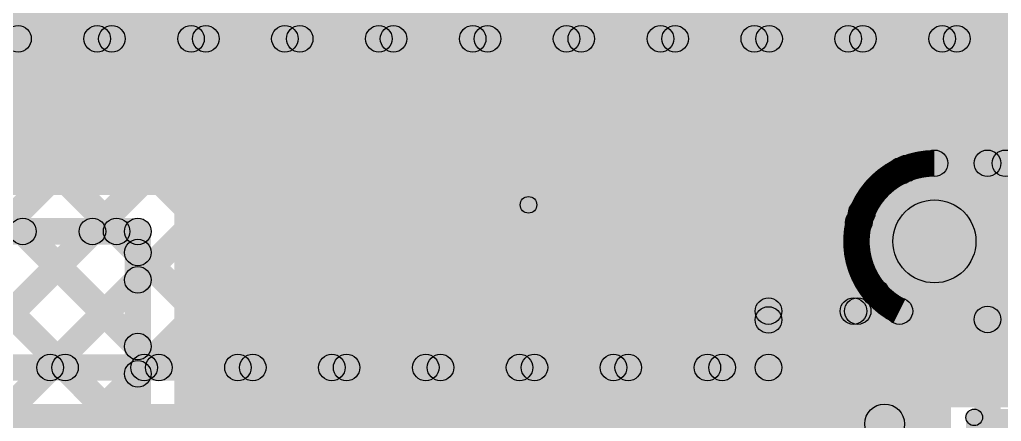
# Model space of a CAD drawing. Header units: millimetres. Extents: x -0.28 to 3.03, y -0.05 to 3.12.
# Drawn here: x 0.8594 to 1.1552, y 0.7338 to 0.8548 of the extents above; entities that cross this region are included whole.
import ezdxf

# ---------------------------------------------------------------- set-up
doc = ezdxf.new("R2010")
doc.units = ezdxf.units.MM
doc.header["$MEASUREMENT"] = 0
for name, color, linetype in [('BottomLayer', 5, 'Continuous'), ('BottomPaste', 16, 'Continuous'), ('BottomSolder', 6, 'Continuous'), ('TopLayer', 1, 'Continuous'), ('TopOverlay', 2, 'Continuous'), ('TopPaste', 8, 'Continuous'), ('TopSolder', 216, 'Continuous'), ('ViaHoleLayer', 16, 'Continuous')]:
    doc.layers.add(name, color=color, linetype=linetype)

# ---------------------------------------------------------------- blocks, each defined once
blk = doc.blocks.new('R__0603_B_68')
at = {"layer": 'BottomLayer'}
for points in [[(-0.045, -0.0175), (-0.045, 0.0175), (-0.015, 0.0175), (-0.015, -0.0175)], [(0.015, -0.0175), (0.015, 0.0175), (0.045, 0.0175), (0.045, -0.0175)]]:
    blk.add_hatch(color=5, dxfattribs=at).paths.add_polyline_path(points)
at = {"layer": 'BottomPaste'}
for points in [[(-0.045, -0.0175), (-0.045, 0.0175), (-0.015, 0.0175), (-0.015, -0.0175)], [(0.015, -0.0175), (0.015, 0.0175), (0.045, 0.0175), (0.045, -0.0175)]]:
    blk.add_hatch(color=16, dxfattribs=at).paths.add_polyline_path(points)
at = {"layer": 'BottomSolder'}
for points in [[(-0.049, -0.0215), (-0.049, 0.0215), (-0.011, 0.0215), (-0.011, -0.0215)], [(0.011, -0.0215), (0.011, 0.0215), (0.049, 0.0215), (0.049, -0.0215)]]:
    blk.add_hatch(color=6, dxfattribs=at).paths.add_polyline_path(points)
blk = doc.blocks.new('UWX1H100MCL1GB_104')
at = {"layer": 'TopLayer'}
blk.add_hatch(color=1, dxfattribs=at).paths.add_polyline_path([(-0.1752, 0.0315), (-0.0374, 0.0315), (-0.0374, -0.0315), (-0.1752, -0.0315)])
at = {"layer": 'TopOverlay'}
h = blk.add_hatch(color=2, dxfattribs=at)
edge = h.paths.add_edge_path()
edge.add_arc((-0.137, -0.037), 0.0025, 0, 360)
blk.add_hatch(color=2, dxfattribs=at).paths.add_polyline_path([(-0.1395, -0.037), (-0.1345, -0.037), (-0.1345, -0.096), (-0.1395, -0.096)])
at = {"layer": 'TopPaste'}
blk.add_hatch(color=8, dxfattribs=at).paths.add_polyline_path([(-0.1752, 0.0315), (-0.0374, 0.0315), (-0.0374, -0.0315), (-0.1752, -0.0315)])
at = {"layer": 'TopSolder'}
blk.add_hatch(color=216, dxfattribs=at).paths.add_polyline_path([(-0.1792, 0.0355), (-0.0334, 0.0355), (-0.0334, -0.0355), (-0.1792, -0.0355)])
at = {"layer": 'TopOverlay'}
blk.add_circle((-0.137, -0.037), 0.0025, dxfattribs=at)
blk = doc.blocks.new('C__0603_105')
at = {"layer": 'TopLayer'}
for points in [[(-0.015, 0.0175), (-0.015, -0.0175), (-0.045, -0.0175), (-0.045, 0.0175)], [(0.045, 0.0175), (0.045, -0.0175), (0.015, -0.0175), (0.015, 0.0175)]]:
    blk.add_hatch(color=1, dxfattribs=at).paths.add_polyline_path(points)
at = {"layer": 'TopOverlay'}
h = blk.add_hatch(color=2, dxfattribs=at)
edge = h.paths.add_edge_path()
edge.add_arc((-0.049, 0.021), 0.0025, 0, 360)
h = blk.add_hatch(color=2, dxfattribs=at)
edge = h.paths.add_edge_path()
edge.add_arc((-0.049, 0.021), 0.0025, 0, 360)
for points in [[(-0.0515, 0.021), (-0.0465, 0.021), (-0.0465, -0.021), (-0.0515, -0.021)], [(-0.049, 0.0185), (-0.049, 0.0235), (-0.018, 0.0235), (-0.018, 0.0185)], [(0.018, 0.0185), (0.018, 0.0235), (0.049, 0.0235), (0.049, 0.0185)], [(0.0465, 0.021), (0.0515, 0.021), (0.0515, -0.021), (0.0465, -0.021)], [(-0.049, -0.0235), (-0.049, -0.0185), (-0.018, -0.0185), (-0.018, -0.0235)], [(0.018, -0.0235), (0.018, -0.0185), (0.049, -0.0185), (0.049, -0.0235)]]:
    blk.add_hatch(color=2, dxfattribs=at).paths.add_polyline_path(points)
h = blk.add_hatch(color=2, dxfattribs=at)
edge = h.paths.add_edge_path()
edge.add_arc((-0.018, 0.021), 0.0025, 0, 360)
h = blk.add_hatch(color=2, dxfattribs=at)
edge = h.paths.add_edge_path()
edge.add_arc((0.018, 0.021), 0.0025, 0, 360)
h = blk.add_hatch(color=2, dxfattribs=at)
edge = h.paths.add_edge_path()
edge.add_arc((0.049, 0.021), 0.0025, 0, 360)
h = blk.add_hatch(color=2, dxfattribs=at)
edge = h.paths.add_edge_path()
edge.add_arc((0.049, 0.021), 0.0025, 0, 360)
h = blk.add_hatch(color=2, dxfattribs=at)
edge = h.paths.add_edge_path()
edge.add_arc((-0.049, -0.021), 0.0025, 0, 360)
h = blk.add_hatch(color=2, dxfattribs=at)
edge = h.paths.add_edge_path()
edge.add_arc((-0.049, -0.021), 0.0025, 0, 360)
h = blk.add_hatch(color=2, dxfattribs=at)
edge = h.paths.add_edge_path()
edge.add_arc((-0.018, -0.021), 0.0025, 0, 360)
h = blk.add_hatch(color=2, dxfattribs=at)
edge = h.paths.add_edge_path()
edge.add_arc((0.018, -0.021), 0.0025, 0, 360)
h = blk.add_hatch(color=2, dxfattribs=at)
edge = h.paths.add_edge_path()
edge.add_arc((0.049, -0.021), 0.0025, 0, 360)
h = blk.add_hatch(color=2, dxfattribs=at)
edge = h.paths.add_edge_path()
edge.add_arc((0.049, -0.021), 0.0025, 0, 360)
at = {"layer": 'TopPaste'}
for points in [[(-0.015, 0.0175), (-0.015, -0.0175), (-0.045, -0.0175), (-0.045, 0.0175)], [(0.045, 0.0175), (0.045, -0.0175), (0.015, -0.0175), (0.015, 0.0175)]]:
    blk.add_hatch(color=8, dxfattribs=at).paths.add_polyline_path(points)
at = {"layer": 'TopSolder'}
for points in [[(-0.011, 0.0215), (-0.011, -0.0215), (-0.049, -0.0215), (-0.049, 0.0215)], [(0.049, 0.0215), (0.049, -0.0215), (0.011, -0.0215), (0.011, 0.0215)]]:
    blk.add_hatch(color=216, dxfattribs=at).paths.add_polyline_path(points)
at = {"layer": 'TopOverlay'}
for centre in [(-0.049, 0.021), (-0.049, 0.021), (-0.018, 0.021), (0.018, 0.021), (0.049, 0.021), (0.049, 0.021), (-0.049, -0.021), (-0.049, -0.021), (-0.018, -0.021), (0.018, -0.021), (0.049, -0.021), (0.049, -0.021)]:
    blk.add_circle(centre, 0.0025, dxfattribs=at)

msp = doc.modelspace()

# ---------------------------------------------------------------- hatches: boundary and pattern name
at = {"layer": 'BottomLayer'}
for points in [[(0.75617, 0.88951), (0.76183, 0.89517), (0.90417, 0.75283), (0.89851, 0.74717)], [(0.75617, 0.86123), (0.76183, 0.86688), (0.87588, 0.75283), (0.87023, 0.74717)], [(0.82003, 0.845), (0.82003, 0.853), (1.90179, 0.853), (1.90179, 0.845)], [(0.79972, 0.76032), (0.79407, 0.76597), (0.87992, 0.85183), (0.88558, 0.84617)], [(0.81486, 0.74717), (0.80921, 0.75283), (0.90821, 0.85183), (0.91386, 0.84617)], [(0.8278, 0.84617), (0.83345, 0.85183), (0.93245, 0.75283), (0.9268, 0.74717)], [(0.84315, 0.74717), (0.83749, 0.75283), (0.93649, 0.85183), (0.94215, 0.84617)], [(0.85608, 0.84617), (0.86174, 0.85183), (0.96074, 0.75283), (0.95508, 0.74717)], [(0.87143, 0.74717), (0.86577, 0.75283), (0.96477, 0.85183), (0.97043, 0.84617)], [(0.88436, 0.84617), (0.89002, 0.85183), (0.98902, 0.75283), (0.98336, 0.74717)], [(0.89972, 0.74717), (0.89406, 0.75283), (0.99306, 0.85183), (0.99872, 0.84617)], [(0.91265, 0.84617), (0.91831, 0.85183), (1.01731, 0.75283), (1.01165, 0.74717)], [(0.928, 0.74717), (0.92234, 0.75283), (1.02134, 0.85183), (1.027, 0.84617)], [(0.94093, 0.84617), (0.94659, 0.85183), (1.04559, 0.75283), (1.03993, 0.74717)], [(0.95628, 0.74717), (0.95063, 0.75283), (1.04963, 0.85183), (1.05528, 0.84617)], [(0.96922, 0.84617), (0.97487, 0.85183), (1.07387, 0.75283), (1.06822, 0.74717)], [(0.98457, 0.74717), (0.97891, 0.75283), (1.07791, 0.85183), (1.08357, 0.84617)], [(0.9975, 0.84617), (1.00316, 0.85183), (1.08783, 0.76716), (1.08217, 0.7615)], [(1.01285, 0.74717), (1.0072, 0.75283), (1.1062, 0.85183), (1.11185, 0.84617)], [(1.02579, 0.84617), (1.03144, 0.85183), (1.11344, 0.76983), (1.10779, 0.76417)], [(1.04114, 0.74717), (1.03548, 0.75283), (1.13448, 0.85183), (1.14014, 0.84617)], [(1.05407, 0.84617), (1.05973, 0.85183), (1.11503, 0.79653), (1.10937, 0.79087)], [(1.08235, 0.84617), (1.08801, 0.85183), (1.12777, 0.81207), (1.12212, 0.80641)], [(1.11064, 0.84617), (1.1163, 0.85183), (1.1538, 0.81433), (1.14814, 0.80867)], [(1.12933, 0.80708), (1.12367, 0.81274), (1.16276, 0.85183), (1.16842, 0.84617)], [(1.13892, 0.84617), (1.14458, 0.85183), (1.18208, 0.81433), (1.17642, 0.80867)], [(1.15921, 0.80867), (1.15355, 0.81433), (1.19105, 0.85183), (1.19671, 0.84617)], [(1.135, 0.8075), (1.135, 0.8155), (1.772, 0.8155), (1.772, 0.8075)], [(1.06942, 0.74717), (1.06376, 0.75283), (1.11026, 0.79933), (1.11592, 0.79367)], [(1.135, 0.7755), (1.135, 0.8005), (1.772, 0.8005), (1.772, 0.7755)], [(1.11471, 0.76417), (1.10905, 0.76983), (1.11453, 0.77531), (1.12018, 0.76965)], [(1.085, 0.763), (1.085, 0.771), (1.12445, 0.771), (1.12445, 0.763)], [(1.089, 0.75), (1.081, 0.75), (1.081, 0.767), (1.089, 0.767)], [(1.155, 0.7), (1.147, 0.7), (1.147, 0.7645), (1.155, 0.7645)], [(1.155, 0.7), (1.147, 0.7), (1.147, 0.7645), (1.155, 0.7645)], [(1.096, 0.71), (1.14, 0.71), (1.14, 0.756), (1.096, 0.756)], [(0.81004, 0.746), (0.81004, 0.754), (1.085, 0.754), (1.085, 0.746)], [(0.803, 0.727), (0.803, 0.739), (1.12, 0.739), (1.12, 0.727)]]:
    msp.add_hatch(color=5, dxfattribs=at).paths.add_polyline_path(points)
h = msp.add_hatch(color=5, dxfattribs=at)
edge = h.paths.add_edge_path()
edge.add_arc((0.85891, 0.849), 0.004, 0, 360)
h = msp.add_hatch(color=5, dxfattribs=at)
edge = h.paths.add_edge_path()
edge.add_arc((0.88275, 0.849), 0.004, 0, 360)
h = msp.add_hatch(color=5, dxfattribs=at)
edge = h.paths.add_edge_path()
edge.add_arc((0.88719, 0.849), 0.004, 0, 360)
h = msp.add_hatch(color=5, dxfattribs=at)
edge = h.paths.add_edge_path()
edge.add_arc((0.91103, 0.849), 0.004, 0, 360)
h = msp.add_hatch(color=5, dxfattribs=at)
edge = h.paths.add_edge_path()
edge.add_arc((0.91548, 0.849), 0.004, 0, 360)
h = msp.add_hatch(color=5, dxfattribs=at)
edge = h.paths.add_edge_path()
edge.add_arc((0.93932, 0.849), 0.004, 0, 360)
h = msp.add_hatch(color=5, dxfattribs=at)
edge = h.paths.add_edge_path()
edge.add_arc((0.94376, 0.849), 0.004, 0, 360)
h = msp.add_hatch(color=5, dxfattribs=at)
edge = h.paths.add_edge_path()
edge.add_arc((0.9676, 0.849), 0.004, 0, 360)
h = msp.add_hatch(color=5, dxfattribs=at)
edge = h.paths.add_edge_path()
edge.add_arc((0.97205, 0.849), 0.004, 0, 360)
h = msp.add_hatch(color=5, dxfattribs=at)
edge = h.paths.add_edge_path()
edge.add_arc((0.99589, 0.849), 0.004, 0, 360)
h = msp.add_hatch(color=5, dxfattribs=at)
edge = h.paths.add_edge_path()
edge.add_arc((1.00033, 0.849), 0.004, 0, 360)
h = msp.add_hatch(color=5, dxfattribs=at)
edge = h.paths.add_edge_path()
edge.add_arc((1.02417, 0.849), 0.004, 0, 360)
h = msp.add_hatch(color=5, dxfattribs=at)
edge = h.paths.add_edge_path()
edge.add_arc((1.02861, 0.849), 0.004, 0, 360)
h = msp.add_hatch(color=5, dxfattribs=at)
edge = h.paths.add_edge_path()
edge.add_arc((1.05246, 0.849), 0.004, 0, 360)
h = msp.add_hatch(color=5, dxfattribs=at)
edge = h.paths.add_edge_path()
edge.add_arc((1.0569, 0.849), 0.004, 0, 360)
h = msp.add_hatch(color=5, dxfattribs=at)
edge = h.paths.add_edge_path()
edge.add_arc((1.08074, 0.849), 0.004, 0, 360)
h = msp.add_hatch(color=5, dxfattribs=at)
edge = h.paths.add_edge_path()
edge.add_arc((1.08518, 0.849), 0.004, 0, 360)
h = msp.add_hatch(color=5, dxfattribs=at)
edge = h.paths.add_edge_path()
edge.add_arc((1.10902, 0.849), 0.004, 0, 360)
h = msp.add_hatch(color=5, dxfattribs=at)
edge = h.paths.add_edge_path()
edge.add_arc((1.11347, 0.849), 0.004, 0, 360)
h = msp.add_hatch(color=5, dxfattribs=at)
edge = h.paths.add_edge_path()
edge.add_arc((1.13731, 0.849), 0.004, 0, 360)
h = msp.add_hatch(color=5, dxfattribs=at)
edge = h.paths.add_edge_path()
edge.add_arc((1.14175, 0.849), 0.004, 0, 360)
h = msp.add_hatch(color=5, dxfattribs=at)
edge = h.paths.add_edge_path()
edge.add_arc((1.1265, 0.80991), 0.004, 0, 360)
h = msp.add_hatch(color=5, dxfattribs=at)
edge = h.paths.add_edge_path()
edge.add_arc((1.135, 0.8115), 0.004, 0, 360)
h = msp.add_hatch(color=5, dxfattribs=at)
edge = h.paths.add_edge_path()
edge.add_arc((1.135, 0.8115), 0.004, 0, 360)
h = msp.add_hatch(color=5, dxfattribs=at)
edge = h.paths.add_edge_path()
edge.add_arc((1.15097, 0.8115), 0.004, 0, 360)
h = msp.add_hatch(color=5, dxfattribs=at)
edge = h.paths.add_edge_path()
edge.add_arc((1.15638, 0.8115), 0.004, 0, 360)
h = msp.add_hatch(color=5, dxfattribs=at)
edge = h.paths.add_edge_path()
edge.add_arc((1.12494, 0.80924), 0.004, 0, 360)
h = msp.add_hatch(color=5, dxfattribs=at)
edge = h.paths.add_edge_path()
edge.add_arc((1.11309, 0.7965), 0.004, 0, 360)
h = msp.add_hatch(color=5, dxfattribs=at)
edge = h.paths.add_edge_path()
edge.add_arc((1.135, 0.788), 0.0125, 0, 360)
h = msp.add_hatch(color=5, dxfattribs=at)
edge = h.paths.add_edge_path()
edge.add_arc((1.135, 0.788), 0.01181, 0, 360)
h = msp.add_hatch(color=5, dxfattribs=at)
edge = h.paths.add_edge_path()
edge.add_arc((1.1122, 0.7937), 0.004, 0, 360)
h = msp.add_hatch(color=5, dxfattribs=at)
edge = h.paths.add_edge_path()
edge.add_arc((1.11736, 0.77248), 0.004, 0, 360)
h = msp.add_hatch(color=5, dxfattribs=at)
edge = h.paths.add_edge_path()
edge.add_arc((1.085, 0.767), 0.004, 0, 360)
h = msp.add_hatch(color=5, dxfattribs=at)
edge = h.paths.add_edge_path()
edge.add_arc((1.085, 0.767), 0.004, 0, 360)
h = msp.add_hatch(color=5, dxfattribs=at)
edge = h.paths.add_edge_path()
edge.add_arc((1.11061, 0.767), 0.004, 0, 360)
h = msp.add_hatch(color=5, dxfattribs=at)
edge = h.paths.add_edge_path()
edge.add_arc((1.11188, 0.767), 0.004, 0, 360)
h = msp.add_hatch(color=5, dxfattribs=at)
edge = h.paths.add_edge_path()
edge.add_arc((1.12445, 0.767), 0.004, 0, 360)
h = msp.add_hatch(color=5, dxfattribs=at)
edge = h.paths.add_edge_path()
edge.add_arc((1.12445, 0.767), 0.004, 0, 360)
h = msp.add_hatch(color=5, dxfattribs=at)
edge = h.paths.add_edge_path()
edge.add_arc((1.085, 0.76433), 0.004, 0, 360)
h = msp.add_hatch(color=5, dxfattribs=at)
edge = h.paths.add_edge_path()
edge.add_arc((1.151, 0.7645), 0.004, 0, 360)
h = msp.add_hatch(color=5, dxfattribs=at)
edge = h.paths.add_edge_path()
edge.add_arc((1.151, 0.7645), 0.004, 0, 360)
h = msp.add_hatch(color=5, dxfattribs=at)
edge = h.paths.add_edge_path()
edge.add_arc((0.8686, 0.75), 0.004, 0, 360)
h = msp.add_hatch(color=5, dxfattribs=at)
edge = h.paths.add_edge_path()
edge.add_arc((0.87306, 0.75), 0.004, 0, 360)
h = msp.add_hatch(color=5, dxfattribs=at)
edge = h.paths.add_edge_path()
edge.add_arc((0.89689, 0.75), 0.004, 0, 360)
h = msp.add_hatch(color=5, dxfattribs=at)
edge = h.paths.add_edge_path()
edge.add_arc((0.90134, 0.75), 0.004, 0, 360)
h = msp.add_hatch(color=5, dxfattribs=at)
edge = h.paths.add_edge_path()
edge.add_arc((0.92517, 0.75), 0.004, 0, 360)
h = msp.add_hatch(color=5, dxfattribs=at)
edge = h.paths.add_edge_path()
edge.add_arc((0.92962, 0.75), 0.004, 0, 360)
h = msp.add_hatch(color=5, dxfattribs=at)
edge = h.paths.add_edge_path()
edge.add_arc((0.95346, 0.75), 0.004, 0, 360)
h = msp.add_hatch(color=5, dxfattribs=at)
edge = h.paths.add_edge_path()
edge.add_arc((0.95791, 0.75), 0.004, 0, 360)
h = msp.add_hatch(color=5, dxfattribs=at)
edge = h.paths.add_edge_path()
edge.add_arc((0.98174, 0.75), 0.004, 0, 360)
h = msp.add_hatch(color=5, dxfattribs=at)
edge = h.paths.add_edge_path()
edge.add_arc((0.98619, 0.75), 0.004, 0, 360)
h = msp.add_hatch(color=5, dxfattribs=at)
edge = h.paths.add_edge_path()
edge.add_arc((1.01002, 0.75), 0.004, 0, 360)
h = msp.add_hatch(color=5, dxfattribs=at)
edge = h.paths.add_edge_path()
edge.add_arc((1.01448, 0.75), 0.004, 0, 360)
h = msp.add_hatch(color=5, dxfattribs=at)
edge = h.paths.add_edge_path()
edge.add_arc((1.03831, 0.75), 0.004, 0, 360)
h = msp.add_hatch(color=5, dxfattribs=at)
edge = h.paths.add_edge_path()
edge.add_arc((1.04276, 0.75), 0.004, 0, 360)
h = msp.add_hatch(color=5, dxfattribs=at)
edge = h.paths.add_edge_path()
edge.add_arc((1.06659, 0.75), 0.004, 0, 360)
h = msp.add_hatch(color=5, dxfattribs=at)
edge = h.paths.add_edge_path()
edge.add_arc((1.07105, 0.75), 0.004, 0, 360)
h = msp.add_hatch(color=5, dxfattribs=at)
edge = h.paths.add_edge_path()
edge.add_arc((1.085, 0.75), 0.004, 0, 360)
h = msp.add_hatch(color=5, dxfattribs=at)
edge = h.paths.add_edge_path()
edge.add_arc((1.085, 0.75), 0.004, 0, 360)
h = msp.add_hatch(color=5, dxfattribs=at)
edge = h.paths.add_edge_path()
edge.add_arc((1.12, 0.733), 0.006, 0, 360)
at = {"layer": 'TopLayer'}
for points in [[(0.535, 0.802), (1.197, 0.802), (1.197, 0.959), (0.535, 0.959)], [(0.906, 0.738), (1.197, 0.738), (1.197, 0.838), (0.906, 0.838)], [(0.59515, 0.49917), (0.58949, 0.50483), (0.87849, 0.79383), (0.88415, 0.78817)], [(0.65026, 0.787), (0.65026, 0.795), (0.895, 0.795), (0.895, 0.787)], [(0.80094, 0.78817), (0.8066, 0.79383), (1.0196, 0.58083), (1.01394, 0.57517)], [(0.82923, 0.78817), (0.83488, 0.79383), (0.89783, 0.73088), (0.89217, 0.72523)], [(0.85751, 0.78817), (0.86317, 0.79383), (0.89783, 0.75917), (0.89217, 0.75351)], [(0.8858, 0.78817), (0.89145, 0.79383), (0.89783, 0.78745), (0.89217, 0.7818)], [(0.899, 0.727), (0.891, 0.727), (0.891, 0.791), (0.899, 0.791)], [(0.62343, 0.49917), (0.61777, 0.50483), (0.89217, 0.77923), (0.89783, 0.77357)], [(0.65172, 0.49917), (0.64606, 0.50483), (0.89217, 0.75094), (0.89783, 0.74528)]]:
    msp.add_hatch(color=1, dxfattribs=at).paths.add_polyline_path(points)
h = msp.add_hatch(color=1, dxfattribs=at)
edge = h.paths.add_edge_path()
edge.add_arc((1.135, 0.788), 0.01181, 0, 360)
h = msp.add_hatch(color=1, dxfattribs=at)
edge = h.paths.add_edge_path()
edge.add_arc((0.86034, 0.791), 0.004, 0, 360)
h = msp.add_hatch(color=1, dxfattribs=at)
edge = h.paths.add_edge_path()
edge.add_arc((0.88132, 0.791), 0.004, 0, 360)
h = msp.add_hatch(color=1, dxfattribs=at)
edge = h.paths.add_edge_path()
edge.add_arc((0.88862, 0.791), 0.004, 0, 360)
h = msp.add_hatch(color=1, dxfattribs=at)
edge = h.paths.add_edge_path()
edge.add_arc((0.895, 0.791), 0.004, 0, 360)
h = msp.add_hatch(color=1, dxfattribs=at)
edge = h.paths.add_edge_path()
edge.add_arc((0.895, 0.791), 0.004, 0, 360)
h = msp.add_hatch(color=1, dxfattribs=at)
edge = h.paths.add_edge_path()
edge.add_arc((0.895, 0.78462), 0.004, 0, 360)
h = msp.add_hatch(color=1, dxfattribs=at)
edge = h.paths.add_edge_path()
edge.add_arc((0.895, 0.7764), 0.004, 0, 360)
h = msp.add_hatch(color=1, dxfattribs=at)
edge = h.paths.add_edge_path()
edge.add_arc((0.895, 0.75634), 0.004, 0, 360)
h = msp.add_hatch(color=1, dxfattribs=at)
edge = h.paths.add_edge_path()
edge.add_arc((0.895, 0.74811), 0.004, 0, 360)
at = {"layer": 'ViaHoleLayer'}
h = msp.add_hatch(color=16, dxfattribs=at)
edge = h.paths.add_edge_path()
edge.add_arc((1.135, 0.788), 0.00591, 0, 360)

# ---------------------------------------------------------------- linework, layer by layer
at = {"layer": 'BottomLayer', "const_width": 0.008}
msp.add_lwpolyline([(1.12445, 0.767, -0.790683), (1.135, 0.8115)], format="xyb", dxfattribs=at)
at = {"layer": 'BottomLayer'}
for centre, radius in [((0.85891, 0.849), 0.004), ((0.88275, 0.849), 0.004), ((0.88719, 0.849), 0.004), ((0.91103, 0.849), 0.004), ((0.91548, 0.849), 0.004), ((0.93932, 0.849), 0.004), ((0.94376, 0.849), 0.004), ((0.9676, 0.849), 0.004), ((0.97205, 0.849), 0.004), ((0.99589, 0.849), 0.004), ((1.00033, 0.849), 0.004), ((1.02417, 0.849), 0.004), ((1.02861, 0.849), 0.004), ((1.05246, 0.849), 0.004), ((1.0569, 0.849), 0.004), ((1.08074, 0.849), 0.004), ((1.08518, 0.849), 0.004), ((1.10902, 0.849), 0.004), ((1.11347, 0.849), 0.004), ((1.13731, 0.849), 0.004), ((1.14175, 0.849), 0.004), ((1.1265, 0.80991), 0.004), ((1.135, 0.8115), 0.004), ((1.135, 0.8115), 0.004), ((1.15097, 0.8115), 0.004), ((1.15638, 0.8115), 0.004), ((1.12494, 0.80924), 0.004), ((1.11309, 0.7965), 0.004), ((1.135, 0.788), 0.0125), ((1.1122, 0.7937), 0.004), ((1.11736, 0.77248), 0.004), ((1.085, 0.767), 0.004), ((1.085, 0.767), 0.004), ((1.11061, 0.767), 0.004), ((1.11188, 0.767), 0.004), ((1.12445, 0.767), 0.004), ((1.12445, 0.767), 0.004), ((1.085, 0.76433), 0.004), ((1.151, 0.7645), 0.004), ((1.151, 0.7645), 0.004), ((0.8686, 0.75), 0.004), ((0.87306, 0.75), 0.004), ((0.89689, 0.75), 0.004), ((0.90134, 0.75), 0.004), ((0.92517, 0.75), 0.004), ((0.92962, 0.75), 0.004), ((0.95346, 0.75), 0.004), ((0.95791, 0.75), 0.004), ((0.98174, 0.75), 0.004), ((0.98619, 0.75), 0.004), ((1.01002, 0.75), 0.004), ((1.01448, 0.75), 0.004), ((1.03831, 0.75), 0.004), ((1.04276, 0.75), 0.004), ((1.06659, 0.75), 0.004), ((1.07105, 0.75), 0.004), ((1.085, 0.75), 0.004), ((1.085, 0.75), 0.004), ((1.12, 0.733), 0.006)]:
    msp.add_circle(centre, radius, dxfattribs=at)
at = {"layer": 'TopLayer'}
for centre in [(0.86034, 0.791), (0.88132, 0.791), (0.88862, 0.791), (0.895, 0.791), (0.895, 0.791), (0.895, 0.78462), (0.895, 0.7764), (0.895, 0.75634), (0.895, 0.74811)]:
    msp.add_circle(centre, 0.004, dxfattribs=at)

# ---------------------------------------------------------------- block references
for name, p, rotation in [('UWX1H100MCL1GB_104', (0.8757, 0.762), 180), ('R__0603_B_68', (1.15, 0.733), 180), ('C__0603_105', (1.168, 0.686), 90)]:
    msp.add_blockref(name, p, dxfattribs=dict(rotation=rotation))

doc.saveas('drawing.dxf')
